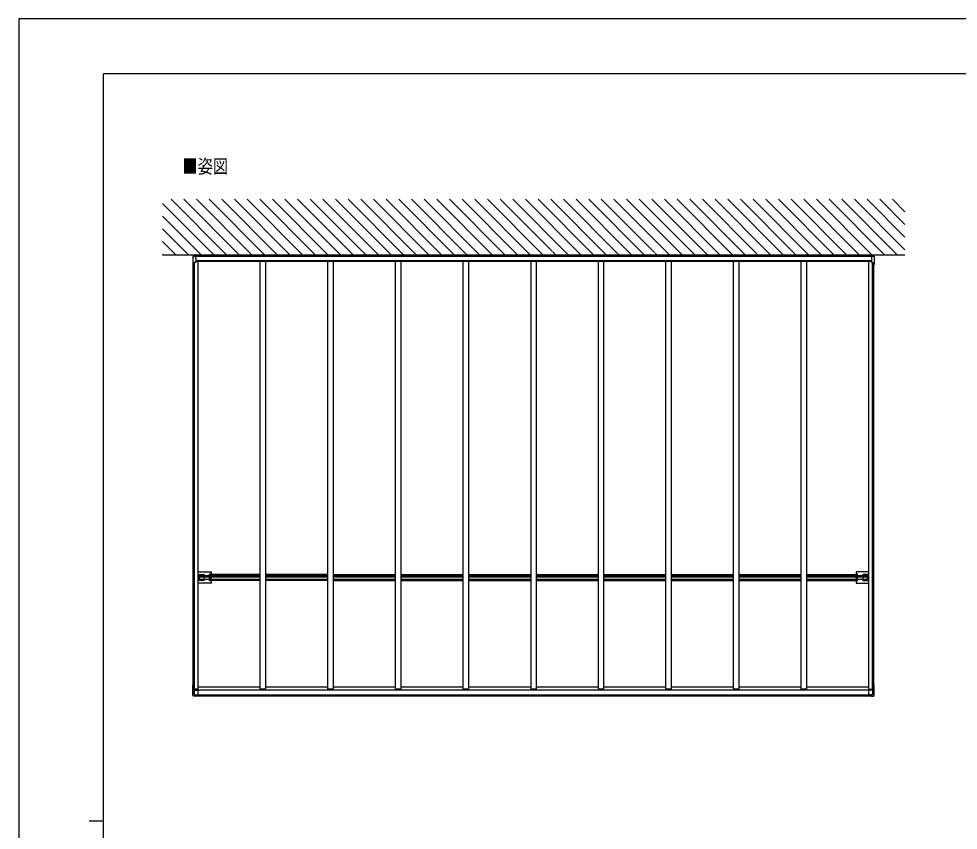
# Model space of a CAD drawing. Units: millimetres, scale not verified. Extents: x -10512 to 10512, y -7425 to 7425.
# Drawn here: x -10512 to -2178, y 231 to 7425 of the extents above; entities that cross this region are included whole.
import ezdxf
from ezdxf.enums import TextEntityAlignment as Align

# ---------------------------------------------------------------- set-up
doc = ezdxf.new("R2010")
doc.units = ezdxf.units.MM
doc.header["$LTSCALE"] = 40
for name, color, linetype in [('0-2_USER1', 3, 'Continuous'), ('0-3_YKK_11', 7, 'Continuous'), ('0-5_YKK_13', 4, 'Continuous'), ('0-6_YKK_A1', 4, 'Continuous'), ('0-8_YKK_ZWAK', 7, 'Continuous')]:
    doc.layers.add(name, color=color, linetype=linetype)
doc.styles.add('ＭＳ ゴシック', font='')
doc.styles.get('ＭＳ ゴシック').set_extended_font_data('MS Gothic')

msp = doc.modelspace()

# ---------------------------------------------------------------- linework, layer by layer
at = {"layer": '0-3_YKK_11'}
for p, q in [((-8947.45, 5327.47), (-8950.03, 5328.76)), ((-8947.45, 5325.05), (-8950.03, 5323.76)), ((-8947.7, 5332.16), (-8947.45, 5332.16)), ((-8947.7, 5320.36), (-8947.7, 5332.16)), ((-2944.2, 5332.16), (-2944.45, 5332.16)), ((-2944.45, 5327.47), (-2941.87, 5328.76)), ((-2944.45, 5325.05), (-2941.87, 5323.76)), ((-2944.2, 5320.36), (-2944.2, 5332.16))]:
    msp.add_line(p, q, dxfattribs=at)
for points in [[(-8947.45, 5332.16), (-8947.45, 5320.36), (-8947.7, 5320.36)], [(-2944.45, 5332.16), (-2944.45, 5320.36), (-2944.2, 5320.36)]]:
    msp.add_lwpolyline(points, dxfattribs=at)
for centre, start, end in [((-8942.75, 5326.26), 129.98313, 230.01687), ((-2949.15, 5326.26), 309.98313, 50.01687)]:
    msp.add_arc(centre, 7.7, start, end, dxfattribs=at)
at = {"layer": '0-5_YKK_13'}
for p, q in [((-8967.83, 5318.08), (-8967.83, 5249.05)), ((-8967.42, 5316.35), (-8967.42, 5247.72)), ((-8949.52, 5322.58), (-8962, 5321.89)), ((-8948.32, 5320.94), (-8961.65, 5320.25)), ((-8956.78, 5263.44), (-8956.78, 5253.26)), ((-8947.45, 5312.41), (-8947.45, 5332.83)), ((-8945.95, 5332.83), (-8947.45, 5332.83)), ((-8945.95, 5312.41), (-8947.45, 5312.41)), ((-8942.95, 5300.53), (-8942.95, 5321.31)), ((-8942.95, 5300.53), (-8942.95, 5298.89)), ((-8942.95, 5299.11), (-8942.95, 5298.89)), ((-8942.95, 5298.89), (-8942.95, 5264.11)), ((-2948.95, 5321.31), (-2948.95, 5264.11)), ((-2948.95, 5311.7), (-2948.95, 5312.41)), ((-2948.95, 5311.7), (-2948.95, 5310.06)), ((-2948.95, 5310.27), (-2948.95, 5310.06)), ((-2945.95, 5332.83), (-2944.45, 5332.83)), ((-2945.95, 5312.41), (-2944.45, 5312.41)), ((-2944.45, 5312.41), (-2944.45, 5332.83)), ((-2943.59, 5320.94), (-2930.25, 5320.25)), ((-2942.39, 5322.58), (-2929.9, 5321.89)), ((-2935.12, 5263.44), (-2935.12, 5253.26)), ((-2924.48, 5317.12), (-2924.48, 5247.72)), ((-2924.09, 5318.9), (-2924.07, 5249.05)), ((-8920.95, 2522.13), (-8808, 2522.13)), ((-8820.5, 2441.98), (-8820.5, 2501.38)), ((-8819.5, 2502.38), (-8808.58, 2502.38)), ((-8807.59, 2502.44), (-8808.62, 2501.41)), ((-8807, 2521.13), (-8807, 2501.02)), ((-3084.9, 2521.13), (-3084.9, 2501.02)), ((-3084.32, 2502.44), (-3083.28, 2501.41)), ((-2970.95, 2522.13), (-3083.9, 2522.13)), ((-3072.4, 2502.38), (-3083.32, 2502.38)), ((-3071.4, 2441.98), (-3071.4, 2501.38)), ((-8920.95, 2497.68), (-8868, 2497.68)), ((-8868, 2445.68), (-8920.95, 2445.68)), ((-8808, 2421.23), (-8920.95, 2421.23)), ((-8867, 2496.68), (-8867, 2446.68)), ((-8808.58, 2440.98), (-8819.5, 2440.98)), ((-8808.62, 2441.96), (-8807.59, 2440.93)), ((-8807, 2442.34), (-8807, 2422.23)), ((-3084.9, 2442.34), (-3084.9, 2422.23)), ((-3083.28, 2441.96), (-3084.32, 2440.93)), ((-3083.9, 2421.23), (-2970.95, 2421.23)), ((-3083.32, 2440.98), (-3072.4, 2440.98)), ((-3024.9, 2496.68), (-3024.9, 2446.68)), ((-2970.95, 2497.68), (-3023.9, 2497.68)), ((-3023.9, 2445.68), (-2970.95, 2445.68)), ((-8967.83, 1425.28), (-8967.83, 1518.06)), ((-8967.42, 1424.35), (-8967.42, 1516.73)), ((-8964.95, 1517.95), (-8966.77, 1517.97)), ((-8966.37, 1516.82), (-8964.95, 1516.84)), ((-8964.95, 1518.22), (-8966.01, 1518.1)), ((-8965.8, 1518.06), (-8964.95, 1518.05)), ((-8964.95, 1516.73), (-8965.52, 1516.73)), ((-8958.32, 1515.33), (-8956.93, 1515.33)), ((-8957.15, 1515.22), (-8956.93, 1515.33)), ((-8956.93, 1510.34), (-8956.93, 1515.33)), ((-8956.78, 1508.52), (-8956.78, 1432.62)), ((-2935.12, 1508.52), (-2935.12, 1432.62)), ((-2934.75, 1515.22), (-2934.97, 1515.33)), ((-2933.58, 1515.33), (-2934.97, 1515.33)), ((-2934.97, 1510.34), (-2934.97, 1515.33)), ((-2926.95, 1518.22), (-2925.89, 1518.1)), ((-2926.1, 1518.06), (-2926.95, 1518.05)), ((-2926.95, 1517.95), (-2925.13, 1517.97)), ((-2925.53, 1516.82), (-2926.95, 1516.84)), ((-2926.95, 1516.73), (-2926.38, 1516.73)), ((-2924.48, 1424.35), (-2924.48, 1516.73)), ((-2924.07, 1425.28), (-2924.07, 1518.06)), ((-8964.74, 1420.68), (-8964.75, 1420.68)), ((-8942.95, 1419.5), (-8961.65, 1420.48)), ((-8956.9, 1432.57), (-8957.15, 1432.47)), ((-8957.15, 1432.47), (-8942.95, 1431.67)), ((-8956.78, 1432.62), (-8956.9, 1432.57)), ((-8956.78, 1471.99), (-8921.95, 1472.02)), ((-8954.76, 1432.48), (-8945.95, 1432.02)), ((-8945.95, 1432.08), (-8945.95, 1432.02)), ((-8945.95, 1431.95), (-8945.95, 1432.02)), ((-8942.95, 1431.78), (-8945.95, 1431.95)), ((-8942.95, 1431.78), (-8942.95, 1431.67)), ((-8942.95, 1427.52), (-8942.95, 1431.67)), ((-8942.95, 1431.49), (-8921.95, 1431.3)), ((-8942.95, 1426.03), (-8942.95, 1427.52)), ((-8942.95, 1426.03), (-8942.95, 1419.54)), ((-8942.95, 1419.51), (-8942.95, 1419.54)), ((-8921.95, 1429.62), (-8921.95, 1481.85)), ((-2969.95, 1429.62), (-2969.95, 1481.85)), ((-2935.12, 1471.99), (-2969.95, 1472.02)), ((-2948.95, 1431.49), (-2969.95, 1431.3)), ((-2934.75, 1432.47), (-2948.95, 1431.67)), ((-2948.95, 1431.78), (-2945.95, 1431.95)), ((-2948.95, 1431.78), (-2948.95, 1431.67)), ((-2948.95, 1427.52), (-2948.95, 1431.67)), ((-2948.95, 1426.03), (-2948.95, 1427.52)), ((-2948.95, 1426.03), (-2948.95, 1419.54)), ((-2948.95, 1419.5), (-2930.25, 1420.48)), ((-2948.95, 1419.51), (-2948.95, 1419.54)), ((-2937.14, 1432.48), (-2945.95, 1432.02)), ((-2945.95, 1432.08), (-2945.95, 1432.02)), ((-2945.95, 1431.95), (-2945.95, 1432.02)), ((-2935.12, 1432.62), (-2935, 1432.57)), ((-2935, 1432.57), (-2934.75, 1432.47)), ((-2927.16, 1420.68), (-2927.15, 1420.68))]:
    msp.add_line(p, q, dxfattribs=at)
for points in [[(-8967.82, 5318.84), (-8967.82, 5318.55), (-8967.83, 5318.08)], [(-8967.42, 5317.12), (-8967.42, 5316.58), (-8967.42, 5316.35)], [(-8962, 5321.89), (-8963.58, 5321.79), (-8965.31, 5321.64), (-8965.32, 5321.64)], [(-8942.95, 5264.11), (-8957.15, 5263.42), (-8957.15, 5246.21), (-8958.27, 5246.21)], [(-8956.93, 5251.3), (-8956.93, 5246.31), (-8957.15, 5246.21)], [(-2948.95, 5264.11), (-2934.75, 5263.42), (-2934.75, 5246.21), (-2933.63, 5246.21)], [(-2934.97, 5251.3), (-2934.97, 5246.31), (-2934.75, 5246.21)], [(-2929.9, 5321.89), (-2928.32, 5321.79), (-2926.59, 5321.64), (-2926.58, 5321.64)], [(-2924.48, 5317.12), (-2924.48, 5316.58), (-2924.48, 5316.35)], [(-2924.08, 5318.84), (-2924.08, 5318.55), (-2924.08, 5318.08)], [(-8967.35, 5247.69), (-8967.41, 5247.71), (-8967.42, 5247.72)], [(-2924.55, 5247.69), (-2924.49, 5247.71), (-2924.48, 5247.72)], [(-8808.68, 2500.41), (-8808.68, 2444.18), (-8808.68, 2442.96)], [(-8808.55, 2499.18), (-8808.55, 2499.47), (-8807, 2501.02)], [(-3083.35, 2499.18), (-3083.35, 2499.47), (-3084.9, 2501.02)], [(-3083.22, 2500.41), (-3083.22, 2444.18), (-3083.22, 2442.96)], [(-8807, 2442.34), (-8808.55, 2443.9), (-8808.55, 2444.18)], [(-3084.9, 2442.34), (-3083.35, 2443.9), (-3083.35, 2444.18)], [(-8966.77, 1517.97), (-8967.07, 1517.98), (-8967.33, 1517.99), (-8967.55, 1518), (-8967.71, 1518.02), (-8967.8, 1518.04), (-8967.82, 1518.06), (-8967.77, 1518.08), (-8967.66, 1518.1)], [(-8967.66, 1518.1), (-8966.19, 1518.28), (-8964.95, 1518.43)], [(-8967.35, 1516.7), (-8967.41, 1516.72), (-8967.42, 1516.74), (-8967.36, 1516.76), (-8967.25, 1516.78), (-8967.09, 1516.79), (-8966.88, 1516.81), (-8966.64, 1516.82), (-8966.37, 1516.82)], [(-8966.01, 1518.1), (-8966.03, 1518.09), (-8966.05, 1518.09), (-8966.04, 1518.08), (-8966.02, 1518.08), (-8965.98, 1518.07), (-8965.93, 1518.07), (-8965.87, 1518.07), (-8965.8, 1518.06)], [(-8965.52, 1516.73), (-8965.58, 1516.73), (-8965.63, 1516.72), (-8965.68, 1516.72), (-8965.72, 1516.72), (-8965.75, 1516.71), (-8965.76, 1516.71), (-8965.76, 1516.7), (-8965.74, 1516.7)], [(-8957.15, 1432.47), (-8957.15, 1515.22), (-8958.27, 1515.23)], [(-2934.75, 1432.47), (-2934.75, 1515.22), (-2933.63, 1515.23)], [(-2924.25, 1518.1), (-2925.71, 1518.28), (-2926.95, 1518.43)], [(-2926.38, 1516.73), (-2926.32, 1516.73), (-2926.27, 1516.72), (-2926.22, 1516.72), (-2926.18, 1516.72), (-2926.15, 1516.71), (-2926.14, 1516.71), (-2926.14, 1516.7), (-2926.16, 1516.7)], [(-2925.89, 1518.1), (-2925.87, 1518.09), (-2925.86, 1518.09), (-2925.86, 1518.08), (-2925.88, 1518.08), (-2925.92, 1518.07), (-2925.97, 1518.07), (-2926.03, 1518.07), (-2926.1, 1518.06)], [(-2924.55, 1516.7), (-2924.49, 1516.72), (-2924.48, 1516.74), (-2924.54, 1516.76), (-2924.65, 1516.78), (-2924.81, 1516.79), (-2925.02, 1516.81), (-2925.26, 1516.82), (-2925.53, 1516.82)], [(-2925.13, 1517.97), (-2924.83, 1517.98), (-2924.57, 1517.99), (-2924.35, 1518), (-2924.19, 1518.02), (-2924.1, 1518.04), (-2924.08, 1518.06), (-2924.13, 1518.08), (-2924.25, 1518.1)], [(-8967.82, 1424.52), (-8967.83, 1425.05), (-8967.83, 1425.28)], [(-8967.42, 1423.59), (-8967.42, 1424.12), (-8967.42, 1424.35)], [(-8961.65, 1420.47), (-8963.34, 1420.56), (-8964.75, 1420.67)], [(-2930.25, 1420.47), (-2928.56, 1420.56), (-2927.15, 1420.67)], [(-2924.48, 1423.59), (-2924.48, 1424.12), (-2924.48, 1424.35)], [(-2924.08, 1424.52), (-2924.07, 1425.05), (-2924.07, 1425.28)]]:
    msp.add_lwpolyline(points, dxfattribs=at)
for centre, radius, start, end in [((-8965.08, 5318.9), 2.73, 95.02177, 181.25077), ((-8964.54, 5317.16), 2.87, 94.34735, 180.89355), ((-8959.33, 5264.96), 55.36, 92.39604, 95.62484), ((-2932.57, 5264.96), 55.36, 84.37516, 87.60396), ((-2927.36, 5317.16), 2.87, 359.10645, 85.65265), ((-2926.82, 5318.9), 2.73, 358.74923, 84.97823), ((-8967.47, 5250), 1.01, 249.16063, 272.29684), ((-8903, 5574.75), 333.33, 258.8691, 260.19652), ((-8958.44, 5257.76), 11.55, 263.44833, 270.84546), ((-2933.46, 5257.76), 11.55, 269.15454, 276.55167), ((-2988.9, 5574.75), 333.33, 279.80348, 281.1309), ((-2924.44, 5250), 1.01, 267.70316, 290.83937), ((-8868, 2496.68), 1, 0, 90), ((-8868, 2446.68), 1, 270, 0), ((-3023.9, 2496.68), 1, 90, 180), ((-3023.9, 2446.68), 1, 180, 270), ((-8903, 1843.76), 333.33, 258.8691, 260.19652), ((-8901.45, 1844.6), 334.14, 258.90733, 260.20202), ((-8958.44, 1526.77), 11.55, 263.44833, 270.84546), ((-2933.46, 1526.77), 11.55, 269.15454, 276.55167), ((-2990.45, 1844.6), 334.14, 279.79798, 281.09267), ((-2988.9, 1843.76), 333.33, 279.80348, 281.1309), ((-8965.3, 1424.41), 2.51, 177.51775, 215.83996), ((-8964.54, 1423.54), 2.86, 179.03107, 265.99674), ((-2927.36, 1423.54), 2.86, 274.00326, 0.96893), ((-2926.6, 1424.41), 2.51, 324.16004, 2.48225)]:
    msp.add_arc(centre, radius, start, end, dxfattribs=at)
for centre, major_axis, ratio, start_param, end_param in [((-8819.5, 2501.38), (-0.71, 0.71), 0.99628, 5.4996506, 7.06672), ((-8808.61, 2500.41), (0, 1), 0.061163, 0.0610865, 1.5707963), ((-8808.58, 2502.44), (-1, 0), 0.061163, 1.5707963, 3.0805061), ((-8808, 2521.13), (0.71, 0.71), 0.99628, 5.4996506, 7.06672), ((-3083.9, 2521.13), (-0.71, 0.71), 0.99628, 5.4996506, 7.06672), ((-3083.32, 2502.44), (1, 0), 0.061163, 3.2026792, 4.712389), ((-3083.29, 2500.41), (0, 1), 0.061163, 4.712389, 6.2220988), ((-3072.4, 2501.38), (0.71, 0.71), 0.99628, 5.4996506, 7.06672), ((-8819.5, 2441.98), (-0.71, -0.71), 0.99628, 5.4996506, 7.06672), ((-8808.61, 2442.96), (0, 1), 0.061163, 1.5707963, 3.0805061), ((-8808.58, 2440.92), (-1, 0), 0.061163, 3.2026792, 4.712389), ((-8808, 2422.23), (0.71, -0.71), 0.99628, 5.4996506, 7.06672), ((-3083.9, 2422.23), (-0.71, -0.71), 0.99628, 5.4996506, 7.06672), ((-3083.32, 2440.92), (1, 0), 0.061163, 1.5707963, 3.0805061), ((-3083.29, 2442.96), (0, 1), 0.061163, 3.2026792, 4.712389), ((-3072.4, 2441.98), (0.71, -0.71), 0.99628, 5.4996506, 7.06672), ((-16355.18, 1831.52), (-8222.56, 430.03), 0.003344, 2.6907723, 2.6932377), ((4463.28, 1831.52), (-8222.56, -430.03), 0.003344, 0.4483549, 0.4508203)]:
    msp.add_ellipse(centre, major_axis=major_axis, ratio=ratio, start_param=start_param, end_param=end_param, dxfattribs=at)
at = {"layer": '0-6_YKK_A1'}
for p, q in [((-8781.93, 5332.83), (-9237.22, 5788.12)), ((-8669.68, 5332.83), (-9161.15, 5824.3)), ((-8557.43, 5332.83), (-9048.9, 5824.3)), ((-8445.17, 5332.83), (-8936.64, 5824.3)), ((-8332.92, 5332.83), (-8824.39, 5824.3)), ((-8220.67, 5332.83), (-8712.14, 5824.3)), ((-8108.41, 5332.83), (-8599.88, 5824.3)), ((-7996.16, 5332.83), (-8487.63, 5824.3)), ((-7883.91, 5332.83), (-8375.38, 5824.3)), ((-7771.65, 5332.83), (-8263.12, 5824.3)), ((-7659.4, 5332.83), (-8150.87, 5824.3)), ((-7547.15, 5332.83), (-8038.62, 5824.3)), ((-7434.89, 5332.83), (-7926.36, 5824.3)), ((-7322.64, 5332.83), (-7814.11, 5824.3)), ((-7210.39, 5332.83), (-7701.86, 5824.3)), ((-7098.13, 5332.83), (-7589.6, 5824.3)), ((-6985.88, 5332.83), (-7477.35, 5824.3)), ((-6873.63, 5332.83), (-7365.1, 5824.3)), ((-6761.37, 5332.83), (-7252.85, 5824.3)), ((-6649.12, 5332.83), (-7140.59, 5824.3)), ((-6536.87, 5332.83), (-7028.34, 5824.3)), ((-6424.61, 5332.83), (-6916.09, 5824.3)), ((-6312.36, 5332.83), (-6803.83, 5824.3)), ((-6200.11, 5332.83), (-6691.58, 5824.3)), ((-6087.85, 5332.83), (-6579.33, 5824.3)), ((-5975.6, 5332.83), (-6467.07, 5824.3)), ((-5863.35, 5332.83), (-6354.82, 5824.3)), ((-5784.62, 5366.35), (-6242.57, 5824.3)), ((-5638.84, 5332.83), (-6130.31, 5824.3)), ((-5526.59, 5332.83), (-6018.06, 5824.3)), ((-5414.34, 5332.83), (-5905.81, 5824.3)), ((-5302.08, 5332.83), (-5793.55, 5824.3)), ((-5189.83, 5332.83), (-5681.3, 5824.3)), ((-5077.58, 5332.83), (-5569.05, 5824.3)), ((-4965.32, 5332.83), (-5456.79, 5824.3)), ((-4876.36, 5356.12), (-5344.54, 5824.3)), ((-4740.82, 5332.83), (-5232.29, 5824.3)), ((-4628.56, 5332.83), (-5120.03, 5824.3)), ((-4516.31, 5332.83), (-5007.78, 5824.3)), ((-4404.06, 5332.83), (-4895.53, 5824.3)), ((-4291.8, 5332.83), (-4783.27, 5824.3)), ((-4179.55, 5332.83), (-4671.02, 5824.3)), ((-4067.3, 5332.83), (-4558.77, 5824.3)), ((-3963.76, 5341.55), (-4446.52, 5824.3)), ((-3842.79, 5332.83), (-4334.26, 5824.3)), ((-3730.54, 5332.83), (-4222.01, 5824.3)), ((-3618.28, 5332.83), (-4109.76, 5824.3)), ((-3506.03, 5332.83), (-3997.5, 5824.3)), ((-3393.78, 5332.83), (-3885.25, 5824.3)), ((-3281.52, 5332.83), (-3773, 5824.3)), ((-3169.27, 5332.83), (-3660.74, 5824.3)), ((-3057.02, 5332.83), (-3548.49, 5824.3)), ((-2944.77, 5332.83), (-3436.24, 5824.3)), ((-2832.51, 5332.83), (-3323.98, 5824.3)), ((-2720.26, 5332.83), (-3211.73, 5824.3)), ((-2650.9, 5375.73), (-3099.48, 5824.3)), ((-2650.9, 5487.98), (-2987.22, 5824.3)), ((-2650.9, 5600.24), (-2874.97, 5824.3)), ((-2650.9, 5712.49), (-2762.72, 5824.3)), ((-8894.18, 5332.83), (-9237.22, 5675.87)), ((-9006.44, 5332.83), (-9237.22, 5563.62)), ((-9118.69, 5332.83), (-9237.22, 5451.36)), ((-9230.94, 5332.83), (-9237.22, 5339.11)), ((-5777.89, 5359.63), (-5778.7, 5360.44)), ((-5751.1, 5332.83), (-5775.71, 5357.45)), ((-4873.2, 5352.96), (-4874.57, 5354.33)), ((-4853.07, 5332.83), (-4867.44, 5347.2)), ((-3955.04, 5332.83), (-3958.7, 5336.49)), ((-9237.22, 5332.83), (-2650.9, 5332.83)), ((-8952.25, 1481.85), (-8952.25, 5263.47)), ((-8945.95, 5312.41), (-8945.95, 5332.83)), ((-8945.95, 5321.31), (-2945.95, 5321.31)), ((-8942.95, 5280.95), (-2948.95, 5280.95)), ((-8942.95, 5275.81), (-2948.95, 5275.81)), ((-8920.95, 1481.85), (-8920.95, 5275.81)), ((-8370.95, 1481.85), (-8370.95, 5275.81)), ((-8320.95, 1481.85), (-8320.95, 5275.81)), ((-7770.95, 1481.85), (-7770.95, 5275.81)), ((-7720.95, 1481.85), (-7720.95, 5275.81)), ((-7170.95, 1481.85), (-7170.95, 5275.81)), ((-7120.95, 1481.85), (-7120.95, 5275.81)), ((-6570.95, 1481.85), (-6570.95, 5275.81)), ((-6520.95, 1481.85), (-6520.95, 5275.81)), ((-5970.95, 5275.81), (-5970.95, 1481.85)), ((-5920.95, 1481.85), (-5920.95, 5275.81)), ((-5370.95, 1481.85), (-5370.95, 5275.81)), ((-5320.95, 1481.85), (-5320.95, 5275.81)), ((-4770.95, 1481.85), (-4770.95, 5275.81)), ((-4720.95, 1481.85), (-4720.95, 5275.81)), ((-4170.95, 1481.85), (-4170.95, 5275.81)), ((-4120.95, 1481.85), (-4120.95, 5275.81)), ((-3570.95, 1481.85), (-3570.95, 5275.81)), ((-3520.95, 1481.85), (-3520.95, 5275.81)), ((-2970.95, 1481.85), (-2970.95, 5275.81)), ((-2945.95, 5312.41), (-2945.95, 5332.83)), ((-2939.65, 1481.85), (-2939.65, 5263.47)), ((-8964.95, 1516.55), (-8964.95, 5247.23)), ((-8957.95, 1515.33), (-8957.95, 5246.21)), ((-2933.95, 1515.33), (-2933.95, 5246.21)), ((-2926.95, 1516.55), (-2926.95, 5247.23)), ((-8907.95, 2490.48), (-8370.95, 2490.48)), ((-8907.95, 2457.73), (-8907.95, 2490.48)), ((-8907.95, 2477.47), (-8370.95, 2477.47)), ((-8907.95, 2457.73), (-8370.95, 2457.73)), ((-8370.95, 2499.18), (-8817.45, 2499.18)), ((-8817.45, 2444.18), (-8817.45, 2499.18)), ((-8370.95, 2444.18), (-8817.45, 2444.18)), ((-7770.95, 2499.18), (-8320.95, 2499.18)), ((-8320.95, 2490.48), (-7770.95, 2490.48)), ((-8320.95, 2477.47), (-7770.95, 2477.47)), ((-8320.95, 2457.73), (-7770.95, 2457.73)), ((-7770.95, 2444.18), (-8320.95, 2444.18)), ((-7720.95, 2499.18), (-7170.95, 2499.18)), ((-7720.95, 2490.48), (-7170.95, 2490.48)), ((-7720.95, 2477.47), (-7170.95, 2477.47)), ((-7720.95, 2457.73), (-7170.95, 2457.73)), ((-7720.95, 2444.18), (-7170.95, 2444.18)), ((-7120.95, 2499.18), (-6570.95, 2499.18)), ((-7120.95, 2490.48), (-6570.95, 2490.48)), ((-7120.95, 2477.47), (-6570.95, 2477.47)), ((-7120.95, 2457.73), (-6570.95, 2457.73)), ((-7120.95, 2444.18), (-6570.95, 2444.18)), ((-6520.95, 2499.18), (-5970.95, 2499.18)), ((-6520.95, 2490.48), (-5970.95, 2490.48)), ((-6520.95, 2477.47), (-5970.95, 2477.47)), ((-6520.95, 2457.73), (-5970.95, 2457.73)), ((-6520.95, 2444.18), (-5970.95, 2444.18)), ((-5920.95, 2499.18), (-5370.95, 2499.18)), ((-5920.95, 2490.48), (-5370.95, 2490.48)), ((-5920.95, 2477.47), (-5370.95, 2477.47)), ((-5920.95, 2457.73), (-5370.95, 2457.73)), ((-5920.95, 2444.18), (-5370.95, 2444.18)), ((-5320.95, 2499.18), (-4770.95, 2499.18)), ((-5320.95, 2490.48), (-4770.95, 2490.48)), ((-5320.95, 2477.47), (-4770.95, 2477.47)), ((-5320.95, 2457.73), (-4770.95, 2457.73)), ((-5320.95, 2444.18), (-4770.95, 2444.18)), ((-4720.95, 2499.18), (-4170.95, 2499.18)), ((-4720.95, 2490.48), (-4170.95, 2490.48)), ((-4720.95, 2477.47), (-4170.95, 2477.47)), ((-4720.95, 2457.73), (-4170.95, 2457.73)), ((-4720.95, 2444.18), (-4170.95, 2444.18)), ((-4120.95, 2499.18), (-3570.95, 2499.18)), ((-4120.95, 2490.48), (-3570.95, 2490.48)), ((-4120.95, 2477.47), (-3570.95, 2477.47)), ((-4120.95, 2457.73), (-3570.95, 2457.73)), ((-4120.95, 2444.18), (-3570.95, 2444.18)), ((-3520.95, 2499.18), (-3074.45, 2499.18)), ((-3520.95, 2490.48), (-2983.95, 2490.48)), ((-3520.95, 2477.47), (-2983.95, 2477.47)), ((-3520.95, 2457.73), (-2983.95, 2457.73)), ((-2983.95, 2457.73), (-2983.95, 2490.48)), ((-8920.95, 1502.81), (-8370.95, 1502.81)), ((-8320.95, 1502.81), (-7770.95, 1502.81)), ((-7720.95, 1502.81), (-7170.95, 1502.81)), ((-7120.95, 1502.81), (-6570.95, 1502.81)), ((-6520.95, 1502.81), (-5970.95, 1502.81)), ((-5920.95, 1502.81), (-5370.95, 1502.81)), ((-5320.95, 1502.81), (-4770.95, 1502.81)), ((-4720.95, 1502.81), (-4170.95, 1502.81)), ((-4120.95, 1502.81), (-3570.95, 1502.81)), ((-3520.95, 1502.81), (-2970.95, 1502.81)), ((-8920.95, 1481.85), (-8956.78, 1481.85)), ((-8942.95, 1429.62), (-2948.95, 1429.62)), ((-8942.95, 1427.39), (-2948.95, 1427.39)), ((-8942.95, 1421.68), (-2948.95, 1421.68)), ((-8921.95, 1476.75), (-2969.95, 1476.75)), ((-8320.95, 1481.85), (-8370.95, 1481.85)), ((-7720.95, 1481.85), (-7770.95, 1481.85)), ((-7120.95, 1481.85), (-7170.95, 1481.85)), ((-6520.95, 1481.85), (-6570.95, 1481.85)), ((-5920.95, 1481.85), (-5970.95, 1481.85)), ((-5320.95, 1481.85), (-5370.95, 1481.85)), ((-4720.95, 1481.85), (-4770.95, 1481.85)), ((-4120.95, 1481.85), (-4170.95, 1481.85)), ((-3520.95, 1481.85), (-3570.95, 1481.85)), ((-2970.95, 1481.85), (-2935.12, 1481.85))]:
    msp.add_line(p, q, dxfattribs=at)
msp.add_lwpolyline([(-3520.95, 2444.18), (-3074.45, 2444.18), (-3074.45, 2499.18)], dxfattribs=at)
at = {"layer": '0-8_YKK_ZWAK'}
for p, q in [((9737.55, 6937.5), (-9762.45, 6937.5)), ((-9762.45, -6312.5), (-9762.45, 6937.5)), ((-9887.45, 312.5), (-9762.45, 312.5))]:
    msp.add_line(p, q, dxfattribs=at)
msp.add_lwpolyline([(-10512.5, -7425), (10512.5, -7425), (10512.5, 7425), (-10512.5, 7425)], close=True, dxfattribs=at)

# ---------------------------------------------------------------- texts
at = {"layer": '0-2_USER1', "style": 'ＭＳ ゴシック', "width": 0.8}
msp.add_text('■姿図', height=123.8, dxfattribs=at).set_placement((-9060.7, 6017.78), align=Align.BOTTOM_LEFT)

doc.saveas('drawing.dxf')
